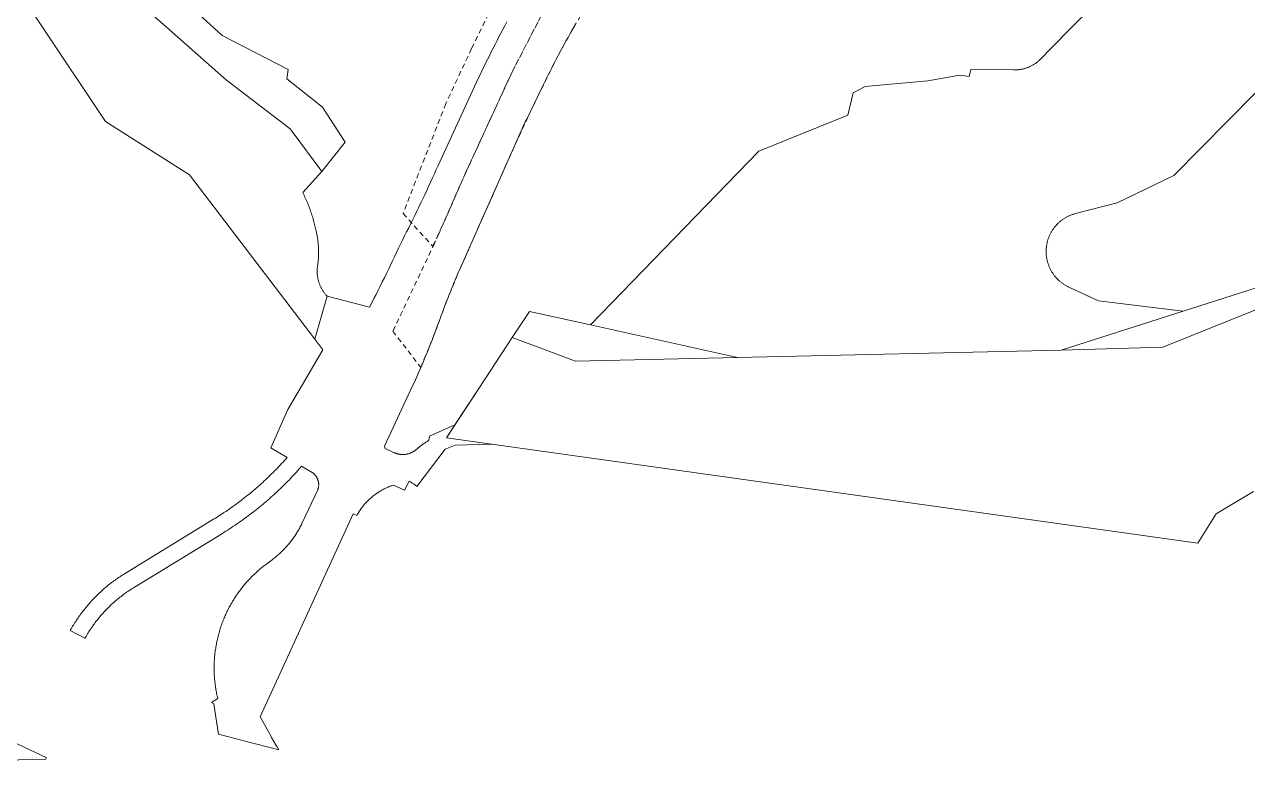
# Model space of a CAD drawing. Header units: metres. Extents: x -1 to 308408, y -2 to 6256973.
# Drawn here: x 306730 to 307464, y 6254247 to 6254695 of the extents above; entities that cross this region are included whole.
import ezdxf

# ---------------------------------------------------------------- set-up
doc = ezdxf.new("R2010")
doc.units = ezdxf.units.M
doc.linetypes.add('Dash', pattern=[5, 3, -2])
for name, color, linetype, lineweight in [('Cadastre Developer_SP_EXT', 9, 'Continuous', 5), ('Cadastre Land Parcels_SP_EXT', 9, 'Continuous', 5), ('Cadastre Roads_SP_EXT', 9, 'Continuous', 5)]:
    doc.layers.add(name, color=color, linetype=linetype, lineweight=lineweight)

msp = doc.modelspace()

# ---------------------------------------------------------------- linework, layer by layer
at = {"layer": 'Cadastre Developer_SP_EXT', "linetype": 'Dash'}
for points in [[(307045.18, 6254710.17), (307022.47, 6254666.34), (306994.95, 6254606.57), (306976.12, 6254563.93), (306951.18, 6254511.36), (306951.18, 6254511.36), (306967.86, 6254489.45), (306973.12, 6254502.06), (306983.16, 6254528.66), (306989.98, 6254545.43), (307022.51, 6254618.73), (307035.65, 6254647.18), (307048.17, 6254672.5), (307059.68, 6254693.58), (307075.22, 6254719.91)], [(307008.55, 6254701.66), (306998.35, 6254680.74), (306982.91, 6254647.77), (306957.27, 6254581.85), (306957.27, 6254581.85), (306975.12, 6254562.2), (306978.27, 6254568.8), (306978.27, 6254568.8), (306994.95, 6254606.57), (307022.47, 6254666.34), (307045.18, 6254710.17)]]:
    msp.add_lwpolyline(points, dxfattribs=at)
at = {"layer": 'Cadastre Land Parcels_SP_EXT', "linetype": 'Continuous'}
for points in [[(306708.19, 6254742.61), (306778.69, 6254637.11), (306829.17, 6254605.07), (306904.37, 6254506.52), (306904.58, 6254507.29), (306911.65, 6254532.35), (306911.37, 6254532.65), (306911.1, 6254532.95), (306910.83, 6254533.27), (306910.57, 6254533.58), (306910.31, 6254533.91), (306910.06, 6254534.23), (306909.82, 6254534.56), (306909.59, 6254534.9), (306909.36, 6254535.24), (306909.13, 6254535.58), (306908.92, 6254535.93), (306908.7, 6254536.28), (306908.5, 6254536.64), (306908.3, 6254537), (306908.11, 6254537.36), (306907.93, 6254537.73), (306907.75, 6254538.1), (306907.58, 6254538.47), (306907.42, 6254538.85), (306907.26, 6254539.23), (306907.12, 6254539.61), (306906.98, 6254539.99), (306906.84, 6254540.38), (306906.72, 6254540.77), (306906.6, 6254541.16), (306906.49, 6254541.56), (306906.38, 6254541.95), (306906.28, 6254542.35), (306906.2, 6254542.75), (306906.11, 6254543.15), (306906.04, 6254543.55), (306905.97, 6254543.96), (306905.91, 6254544.36), (306905.86, 6254544.77), (306905.82, 6254545.18), (306905.78, 6254545.58), (306905.76, 6254545.99), (306905.74, 6254546.4), (306905.72, 6254546.81), (306905.72, 6254547.22), (306905.72, 6254547.63), (306905.73, 6254548.04), (306905.75, 6254548.44), (306905.78, 6254548.85), (306905.81, 6254549.26), (306905.85, 6254549.67), (306905.9, 6254550.07), (306906, 6254550.71), (306906.09, 6254551.35), (306906.17, 6254552), (306906.25, 6254552.64), (306906.31, 6254553.29), (306906.37, 6254553.93), (306906.43, 6254554.58), (306906.47, 6254555.23), (306906.51, 6254555.88), (306906.54, 6254556.52), (306906.56, 6254557.17), (306906.57, 6254557.82), (306906.58, 6254558.47), (306906.58, 6254559.12), (306906.57, 6254559.77), (306906.55, 6254560.42), (306906.53, 6254561.07), (306906.5, 6254561.72), (306906.46, 6254562.36), (306906.41, 6254563.01), (306906.36, 6254563.66), (306906.29, 6254564.31), (306906.22, 6254564.95), (306906.15, 6254565.6), (306906.06, 6254566.24), (306906, 6254566.69), (306905.97, 6254566.88), (306905.87, 6254567.53), (306905.76, 6254568.17), (306905.64, 6254568.81), (306905.52, 6254569.44), (306905.39, 6254570.08), (306905.25, 6254570.72), (306905.11, 6254571.35), (306904.95, 6254571.98), (306904.77, 6254572.81), (306904.58, 6254573.64), (306904.38, 6254574.46), (306904.18, 6254575.29), (306903.97, 6254576.11), (306903.75, 6254576.93), (306903.52, 6254577.75), (306903.29, 6254578.57), (306903.05, 6254579.38), (306902.8, 6254580.19), (306902.54, 6254581), (306902.28, 6254581.81), (306902.01, 6254582.61), (306901.73, 6254583.42), (306901.45, 6254584.22), (306901.16, 6254585.01), (306900.86, 6254585.81), (306900.55, 6254586.6), (306900.24, 6254587.39), (306899.92, 6254588.18), (306899.59, 6254588.96), (306899.26, 6254589.74), (306898.92, 6254590.52), (306898.57, 6254591.3), (306898.21, 6254592.07), (306897.85, 6254592.84), (306897.48, 6254593.61), (306897.11, 6254594.37), (306908.5, 6254607.1), (306908.48, 6254607.13), (306890.75, 6254630.94), (306889.45, 6254632.69), (306852.88, 6254660.62), (306851.3, 6254661.82), (306789.57, 6254716.57)], [(306808.54, 6254725.5), (306848.73, 6254688.59), (306888.31, 6254668.26), (306887.54, 6254662.63), (306908.87, 6254645.64), (306922.5, 6254624.7), (306908.48, 6254607.13), (306908.5, 6254607.1), (306897.11, 6254594.37), (306897.48, 6254593.61), (306897.85, 6254592.84), (306898.21, 6254592.07), (306898.57, 6254591.3), (306898.92, 6254590.52), (306899.26, 6254589.74), (306899.59, 6254588.96), (306899.92, 6254588.18), (306900.24, 6254587.39), (306900.55, 6254586.6), (306900.86, 6254585.81), (306901.16, 6254585.01), (306901.45, 6254584.22), (306901.73, 6254583.42), (306902.01, 6254582.61), (306902.28, 6254581.81), (306902.54, 6254581), (306902.8, 6254580.19), (306903.05, 6254579.38), (306903.29, 6254578.57), (306903.52, 6254577.75), (306903.75, 6254576.93), (306903.97, 6254576.11), (306904.18, 6254575.29), (306904.38, 6254574.46), (306904.58, 6254573.64), (306904.77, 6254572.81), (306904.95, 6254571.98), (306905.11, 6254571.35), (306905.25, 6254570.72), (306905.39, 6254570.08), (306905.52, 6254569.44), (306905.64, 6254568.81), (306905.76, 6254568.17), (306905.87, 6254567.53), (306905.97, 6254566.88), (306906, 6254566.69), (306906.06, 6254566.24), (306906.15, 6254565.6), (306906.22, 6254564.95), (306906.29, 6254564.31), (306906.36, 6254563.66), (306906.41, 6254563.01), (306906.46, 6254562.36), (306906.5, 6254561.72), (306906.53, 6254561.07), (306906.55, 6254560.42), (306906.57, 6254559.77), (306906.58, 6254559.12), (306906.58, 6254558.47), (306906.57, 6254557.82), (306906.56, 6254557.17), (306906.54, 6254556.52), (306906.51, 6254555.88), (306906.47, 6254555.23), (306906.43, 6254554.58), (306906.37, 6254553.93), (306906.31, 6254553.29), (306906.25, 6254552.64), (306906.17, 6254552), (306906.09, 6254551.35), (306906, 6254550.71), (306905.9, 6254550.07), (306905.85, 6254549.67), (306905.81, 6254549.26), (306905.78, 6254548.85), (306905.75, 6254548.44), (306905.73, 6254548.04), (306905.72, 6254547.63), (306905.72, 6254547.22), (306905.72, 6254546.81), (306905.74, 6254546.4), (306905.76, 6254545.99), (306905.78, 6254545.58), (306905.82, 6254545.18), (306905.86, 6254544.77), (306905.91, 6254544.36), (306905.97, 6254543.96), (306906.04, 6254543.55), (306906.11, 6254543.15), (306906.2, 6254542.75), (306906.28, 6254542.35), (306906.38, 6254541.95), (306906.49, 6254541.56), (306906.6, 6254541.16), (306906.72, 6254540.77), (306906.84, 6254540.38), (306906.98, 6254539.99), (306907.12, 6254539.61), (306907.26, 6254539.23), (306907.42, 6254538.85), (306907.58, 6254538.47), (306907.75, 6254538.1), (306907.93, 6254537.73), (306908.11, 6254537.36), (306908.3, 6254537), (306908.5, 6254536.64), (306908.7, 6254536.28), (306908.92, 6254535.93), (306909.13, 6254535.58), (306909.36, 6254535.24), (306909.59, 6254534.9), (306909.82, 6254534.56), (306910.06, 6254534.23), (306910.31, 6254533.91), (306910.57, 6254533.58), (306910.83, 6254533.27), (306911.1, 6254532.95), (306911.37, 6254532.65), (306911.65, 6254532.35), (306937.2, 6254525.77), (306938.5, 6254528.3), (306939.79, 6254530.83), (306941.05, 6254533.32), (306942.31, 6254535.82), (306943.55, 6254538.32), (306944.79, 6254540.82), (306946.03, 6254543.33), (306947.25, 6254545.84), (306948.47, 6254548.36), (306949.68, 6254550.88), (306950.89, 6254553.4), (306952.08, 6254555.92), (306953.28, 6254558.45), (306954.46, 6254560.98), (306955.63, 6254563.52), (306956.89, 6254565.97), (306958.14, 6254568.42), (306959.38, 6254570.87), (306960.62, 6254573.33), (306961.84, 6254575.79), (306963.06, 6254578.26), (306964.28, 6254580.73), (306965.49, 6254583.2), (306966.69, 6254585.68), (306967.89, 6254588.16), (306969.08, 6254590.65), (306970.26, 6254593.14), (306971.44, 6254595.64), (306972.6, 6254598.14), (306973.77, 6254600.64), (306974.92, 6254603.15), (306976.07, 6254605.66), (306977.21, 6254608.17), (306978.35, 6254610.69), (306979.47, 6254613.21), (307001.25, 6254660.54), (307002.34, 6254662.82), (307003.44, 6254665.11), (307004.55, 6254667.39), (307005.66, 6254669.67), (307006.77, 6254671.94), (307007.9, 6254674.21), (307009.03, 6254676.48), (307010.17, 6254678.74), (307011.31, 6254681), (307012.47, 6254683.26), (307013.62, 6254685.51), (307014.79, 6254687.76), (307015.96, 6254690.01), (307017.14, 6254692.25), (307018.33, 6254694.49), (307019.52, 6254696.72)], [(307061.06, 6254695.99), (307059.68, 6254693.58), (307058.3, 6254691.16), (307057.26, 6254689.31), (307056.22, 6254687.46), (307055.19, 6254685.6), (307054.17, 6254683.74), (307053.15, 6254681.88), (307052.14, 6254680.01), (307051.14, 6254678.14), (307050.14, 6254676.26), (307049.15, 6254674.38), (307048.17, 6254672.5), (307047.19, 6254670.61), (307046.22, 6254668.72), (307045.26, 6254666.83), (307044.31, 6254664.93), (307043.36, 6254663.03), (307042.42, 6254661.13), (307041.48, 6254659.22), (307031.45, 6254638.52), (307030.61, 6254636.74), (307029.78, 6254634.96), (307028.96, 6254633.17), (307028.14, 6254631.39), (306992.24, 6254550.63), (306991.48, 6254548.9), (306990.73, 6254547.16), (306989.98, 6254545.43), (306989.24, 6254543.69), (306988.5, 6254541.94), (306987.77, 6254540.2), (306987.05, 6254538.45), (306986.34, 6254536.7), (306985.63, 6254534.94), (306984.93, 6254533.19), (306984.24, 6254531.43), (306983.55, 6254529.66), (306982.87, 6254527.9), (306982.19, 6254526.11), (306981.5, 6254524.31), (306980.82, 6254522.5), (306980.15, 6254520.69), (306979.49, 6254518.87), (306978.83, 6254517.06), (306978.17, 6254515.24), (306977.49, 6254513.34), (306976.8, 6254511.47), (306976.09, 6254509.62), (306975.38, 6254507.77), (306974.66, 6254505.92), (306973.93, 6254504.08), (306973.2, 6254502.24), (306972.46, 6254500.4), (306971.71, 6254498.57), (306970.95, 6254496.74), (306970.19, 6254494.91), (306969.42, 6254493.09), (306968.64, 6254491.27), (306967.86, 6254489.45), (306967.06, 6254487.63), (306966.27, 6254485.82), (306965.46, 6254484.01), (306964.65, 6254482.2), (306963.83, 6254480.4), (306963, 6254478.6), (306946.02, 6254442.25), (306946.51, 6254440.94), (306951.97, 6254438.4), (306952.26, 6254438.28), (306952.55, 6254438.16), (306952.85, 6254438.05), (306953.14, 6254437.95), (306953.45, 6254437.85), (306953.75, 6254437.77), (306954.05, 6254437.69), (306954.36, 6254437.62), (306954.67, 6254437.55), (306954.98, 6254437.5), (306955.29, 6254437.45), (306955.6, 6254437.41), (306955.91, 6254437.37), (306956.23, 6254437.35), (306956.54, 6254437.33), (306956.86, 6254437.32), (306957.17, 6254437.32), (306957.48, 6254437.33), (306957.8, 6254437.34), (306958.11, 6254437.37), (306958.42, 6254437.4), (306958.74, 6254437.44), (306959.05, 6254437.48), (306959.36, 6254437.54), (306959.66, 6254437.6), (306959.97, 6254437.67), (306960.27, 6254437.75), (306960.58, 6254437.83), (306960.88, 6254437.92), (306961.17, 6254438.02), (306961.47, 6254438.13), (306961.76, 6254438.25), (306962.04, 6254438.37), (306962.33, 6254438.5), (306962.61, 6254438.63), (306962.89, 6254438.78), (306963.16, 6254438.93), (306963.43, 6254439.09), (306963.7, 6254439.25), (306963.96, 6254439.42), (306964.22, 6254439.6), (306964.47, 6254439.78), (306964.72, 6254439.97), (306964.96, 6254440.17), (306965.19, 6254440.37), (306965.43, 6254440.58), (306965.82, 6254440.93), (306966.22, 6254441.27), (306966.63, 6254441.61), (306967.04, 6254441.94), (306967.46, 6254442.26), (306967.88, 6254442.58), (306968.3, 6254442.9), (306968.73, 6254443.21), (306969.16, 6254443.51), (306969.6, 6254443.81), (306970.05, 6254444.1), (306970.49, 6254444.38), (306970.94, 6254444.66), (306971.4, 6254444.93), (306971.85, 6254445.2), (306972.31, 6254445.46), (306972.78, 6254445.71), (306973.06, 6254448.41), (306988.32, 6254455.05), (307002.66, 6254476.88), (307022.75, 6254507.46), (307033.19, 6254523), (307069.66, 6254515.15), (307170.69, 6254619.32), (307224.04, 6254640.82), (307227.38, 6254654.19), (307234.55, 6254657.93), (307272.18, 6254661.42), (307291.33, 6254664.91), (307296.93, 6254663.92), (307297.91, 6254668.22), (307323.78, 6254667.92), (307324.19, 6254667.92), (307324.6, 6254667.93), (307325.02, 6254667.94), (307325.43, 6254667.96), (307325.84, 6254667.99), (307326.25, 6254668.03), (307326.66, 6254668.07), (307327.07, 6254668.12), (307327.48, 6254668.18), (307327.89, 6254668.25), (307328.3, 6254668.33), (307328.7, 6254668.41), (307329.1, 6254668.5), (307329.51, 6254668.59), (307329.91, 6254668.7), (307330.3, 6254668.81), (307330.7, 6254668.93), (307331.09, 6254669.06), (307331.48, 6254669.19), (307331.87, 6254669.34), (307332.25, 6254669.48), (307332.64, 6254669.64), (307333.02, 6254669.8), (307333.39, 6254669.97), (307333.77, 6254670.15), (307334.14, 6254670.34), (307334.5, 6254670.53), (307334.86, 6254670.73), (307335.22, 6254670.93), (307335.58, 6254671.14), (307335.93, 6254671.36), (307336.28, 6254671.58), (307336.62, 6254671.81), (307336.96, 6254672.05), (307337.29, 6254672.3), (307337.62, 6254672.54), (307337.94, 6254672.8), (307338.26, 6254673.06), (307338.58, 6254673.33), (307338.89, 6254673.6), (307339.19, 6254673.88), (307339.49, 6254674.17), (307339.78, 6254674.46), (307340.07, 6254674.75), (307345.92, 6254680.88), (307372.27, 6254707.66)], [(307372.27, 6254707.66), (307345.92, 6254680.88), (307340.07, 6254674.75), (307339.78, 6254674.46), (307339.49, 6254674.17), (307339.19, 6254673.88), (307338.89, 6254673.6), (307338.58, 6254673.33), (307338.26, 6254673.06), (307337.94, 6254672.8), (307337.62, 6254672.54), (307337.29, 6254672.3), (307336.96, 6254672.05), (307336.62, 6254671.81), (307336.28, 6254671.58), (307335.93, 6254671.36), (307335.58, 6254671.14), (307335.22, 6254670.93), (307334.86, 6254670.73), (307334.5, 6254670.53), (307334.14, 6254670.34), (307333.77, 6254670.15), (307333.39, 6254669.97), (307333.02, 6254669.8), (307332.64, 6254669.64), (307332.25, 6254669.48), (307331.87, 6254669.34), (307331.48, 6254669.19), (307331.09, 6254669.06), (307330.7, 6254668.93), (307330.3, 6254668.81), (307329.91, 6254668.7), (307329.51, 6254668.59), (307329.1, 6254668.5), (307328.7, 6254668.41), (307328.3, 6254668.33), (307327.89, 6254668.25), (307327.48, 6254668.18), (307327.07, 6254668.12), (307326.66, 6254668.07), (307326.25, 6254668.03), (307325.84, 6254667.99), (307325.43, 6254667.96), (307325.02, 6254667.94), (307324.6, 6254667.93), (307324.19, 6254667.92), (307323.78, 6254667.92), (307297.91, 6254668.22), (307296.93, 6254663.92), (307291.33, 6254664.91), (307272.18, 6254661.42), (307234.55, 6254657.93), (307227.38, 6254654.19), (307224.04, 6254640.82), (307170.69, 6254619.32), (307069.66, 6254515.15), (307157.95, 6254495.6), (307352, 6254499.98), (307425.23, 6254523.25), (307374.43, 6254529.59), (307356.77, 6254537.71), (307356.38, 6254537.89), (307355.99, 6254538.08), (307355.61, 6254538.28), (307355.23, 6254538.48), (307354.85, 6254538.69), (307354.48, 6254538.91), (307354.11, 6254539.14), (307353.75, 6254539.37), (307353.39, 6254539.61), (307353.04, 6254539.85), (307352.68, 6254540.1), (307352.34, 6254540.36), (307352, 6254540.63), (307351.66, 6254540.9), (307351.33, 6254541.17), (307351, 6254541.46), (307350.68, 6254541.75), (307350.37, 6254542.04), (307350.06, 6254542.34), (307349.75, 6254542.65), (307349.46, 6254542.96), (307349.16, 6254543.27), (307348.88, 6254543.6), (307348.6, 6254543.92), (307348.32, 6254544.26), (307348.05, 6254544.59), (307347.79, 6254544.93), (307347.53, 6254545.28), (307347.28, 6254545.63), (307347.04, 6254545.99), (307346.8, 6254546.35), (307346.57, 6254546.72), (307346.35, 6254547.08), (307346.13, 6254547.46), (307345.92, 6254547.83), (307345.72, 6254548.22), (307345.53, 6254548.6), (307345.34, 6254548.99), (307345.16, 6254549.38), (307344.98, 6254549.78), (307344.81, 6254550.17), (307344.65, 6254550.57), (307344.5, 6254550.98), (307344.36, 6254551.38), (307344.22, 6254551.79), (307344.09, 6254552.2), (307343.97, 6254552.62), (307343.85, 6254553.03), (307343.75, 6254553.45), (307343.65, 6254553.87), (307343.56, 6254554.29), (307343.47, 6254554.72), (307343.4, 6254555.14), (307343.33, 6254555.57), (307343.27, 6254555.99), (307343.22, 6254556.42), (307343.17, 6254556.85), (307343.14, 6254557.28), (307343.11, 6254557.71), (307343.09, 6254558.14), (307343.07, 6254558.57), (307343.07, 6254559.01), (307343.07, 6254559.44), (307343.08, 6254559.87), (307343.1, 6254560.3), (307343.13, 6254560.73), (307343.16, 6254561.16), (307343.2, 6254561.59), (307343.26, 6254562.02), (307343.31, 6254562.44), (307343.38, 6254562.87), (307343.45, 6254563.3), (307343.54, 6254563.72), (307343.62, 6254564.14), (307343.72, 6254564.56), (307343.83, 6254564.98), (307343.94, 6254565.4), (307344.06, 6254565.81), (307344.19, 6254566.22), (307344.32, 6254566.63), (307344.47, 6254567.04), (307344.62, 6254567.44), (307344.77, 6254567.85), (307344.94, 6254568.24), (307345.11, 6254568.64), (307345.29, 6254569.03), (307345.48, 6254569.42), (307345.67, 6254569.81), (307345.87, 6254570.19), (307346.08, 6254570.57), (307346.29, 6254570.94), (307346.52, 6254571.31), (307346.74, 6254571.68), (307346.98, 6254572.04), (307347.22, 6254572.4), (307347.47, 6254572.75), (307347.72, 6254573.1), (307347.99, 6254573.44), (307348.25, 6254573.78), (307348.53, 6254574.11), (307348.81, 6254574.44), (307349.09, 6254574.76), (307349.38, 6254575.08), (307349.68, 6254575.4), (307349.98, 6254575.7), (307350.29, 6254576), (307350.61, 6254576.3), (307350.92, 6254576.59), (307351.25, 6254576.87), (307351.58, 6254577.15), (307351.91, 6254577.42), (307352.25, 6254577.69), (307352.6, 6254577.95), (307352.95, 6254578.2), (307353.3, 6254578.45), (307353.66, 6254578.69), (307354.02, 6254578.92), (307354.39, 6254579.15), (307354.76, 6254579.37), (307355.14, 6254579.58), (307355.51, 6254579.79), (307355.9, 6254579.99), (307356.28, 6254580.18), (307356.67, 6254580.37), (307357.07, 6254580.55), (307357.46, 6254580.72), (307357.86, 6254580.88), (307358.26, 6254581.03), (307358.67, 6254581.18), (307359.08, 6254581.32), (307359.49, 6254581.46), (307359.9, 6254581.58), (307360.31, 6254581.7), (307360.73, 6254581.81), (307385.73, 6254588.25), (307419.76, 6254604.69), (307500.66, 6254686.51)], [(307500.66, 6254686.51), (307419.76, 6254604.69), (307385.73, 6254588.25), (307360.73, 6254581.81), (307360.31, 6254581.7), (307359.9, 6254581.58), (307359.49, 6254581.46), (307359.08, 6254581.32), (307358.67, 6254581.18), (307358.26, 6254581.03), (307357.86, 6254580.88), (307357.46, 6254580.72), (307357.07, 6254580.55), (307356.67, 6254580.37), (307356.28, 6254580.18), (307355.9, 6254579.99), (307355.51, 6254579.79), (307355.14, 6254579.58), (307354.76, 6254579.37), (307354.39, 6254579.15), (307354.02, 6254578.92), (307353.66, 6254578.69), (307353.3, 6254578.45), (307352.95, 6254578.2), (307352.6, 6254577.95), (307352.25, 6254577.69), (307351.91, 6254577.42), (307351.58, 6254577.15), (307351.25, 6254576.87), (307350.92, 6254576.59), (307350.61, 6254576.3), (307350.29, 6254576), (307349.98, 6254575.7), (307349.68, 6254575.4), (307349.38, 6254575.08), (307349.09, 6254574.76), (307348.81, 6254574.44), (307348.53, 6254574.11), (307348.25, 6254573.78), (307347.99, 6254573.44), (307347.72, 6254573.1), (307347.47, 6254572.75), (307347.22, 6254572.4), (307346.98, 6254572.04), (307346.74, 6254571.68), (307346.52, 6254571.31), (307346.29, 6254570.94), (307346.08, 6254570.57), (307345.87, 6254570.19), (307345.67, 6254569.81), (307345.48, 6254569.42), (307345.29, 6254569.03), (307345.11, 6254568.64), (307344.94, 6254568.24), (307344.77, 6254567.85), (307344.62, 6254567.44), (307344.47, 6254567.04), (307344.32, 6254566.63), (307344.19, 6254566.22), (307344.06, 6254565.81), (307343.94, 6254565.4), (307343.83, 6254564.98), (307343.72, 6254564.56), (307343.62, 6254564.14), (307343.54, 6254563.72), (307343.45, 6254563.3), (307343.38, 6254562.87), (307343.31, 6254562.44), (307343.26, 6254562.02), (307343.2, 6254561.59), (307343.16, 6254561.16), (307343.13, 6254560.73), (307343.1, 6254560.3), (307343.08, 6254559.87), (307343.07, 6254559.44), (307343.07, 6254559.01), (307343.07, 6254558.57), (307343.09, 6254558.14), (307343.11, 6254557.71), (307343.14, 6254557.28), (307343.17, 6254556.85), (307343.22, 6254556.42), (307343.27, 6254555.99), (307343.33, 6254555.57), (307343.4, 6254555.14), (307343.47, 6254554.72), (307343.56, 6254554.29), (307343.65, 6254553.87), (307343.75, 6254553.45), (307343.85, 6254553.03), (307343.97, 6254552.62), (307344.09, 6254552.2), (307344.22, 6254551.79), (307344.36, 6254551.38), (307344.5, 6254550.98), (307344.65, 6254550.57), (307344.81, 6254550.17), (307344.98, 6254549.78), (307345.16, 6254549.38), (307345.34, 6254548.99), (307345.53, 6254548.6), (307345.72, 6254548.22), (307345.92, 6254547.83), (307346.13, 6254547.46), (307346.35, 6254547.08), (307346.57, 6254546.72), (307346.8, 6254546.35), (307347.04, 6254545.99), (307347.28, 6254545.63), (307347.53, 6254545.28), (307347.79, 6254544.93), (307348.05, 6254544.59), (307348.32, 6254544.26), (307348.6, 6254543.92), (307348.88, 6254543.6), (307349.16, 6254543.27), (307349.46, 6254542.96), (307349.75, 6254542.65), (307350.06, 6254542.34), (307350.37, 6254542.04), (307350.68, 6254541.75), (307351, 6254541.46), (307351.33, 6254541.17), (307351.66, 6254540.9), (307352, 6254540.63), (307352.34, 6254540.36), (307352.68, 6254540.1), (307353.04, 6254539.85), (307353.39, 6254539.61), (307353.75, 6254539.37), (307354.11, 6254539.14), (307354.48, 6254538.91), (307354.85, 6254538.69), (307355.23, 6254538.48), (307355.61, 6254538.28), (307355.99, 6254538.08), (307356.38, 6254537.89), (307356.77, 6254537.71), (307374.43, 6254529.59), (307425.23, 6254523.25), (307474.18, 6254538.81)], [(307506.01, 6254539.17), (307450.86, 6254516.88), (307413.15, 6254501.63), (307352, 6254499.98), (307157.96, 6254495.61), (307060.8, 6254493.31), (307022.75, 6254507.46), (307002.66, 6254476.88), (306983.31, 6254447.43), (307434, 6254384.1), (307445.13, 6254401.82), (307467.4, 6254415.07)], [(306417.12, 6254246.64), (306742.88, 6254254.6), (306743.18, 6254255.62), (306682.17, 6254284.15)]]:
    msp.add_lwpolyline(points, dxfattribs=at)
at = {"layer": 'Cadastre Roads_SP_EXT', "linetype": 'Continuous'}
msp.add_lwpolyline([(307019.52, 6254696.72), (307018.33, 6254694.49), (307017.14, 6254692.25), (307015.96, 6254690.01), (307014.79, 6254687.76), (307013.62, 6254685.51), (307012.47, 6254683.26), (307011.31, 6254681), (307010.17, 6254678.74), (307009.03, 6254676.48), (307007.9, 6254674.21), (307006.77, 6254671.94), (307005.66, 6254669.67), (307004.55, 6254667.39), (307003.44, 6254665.11), (307002.34, 6254662.82), (307001.25, 6254660.54), (306979.47, 6254613.21), (306978.35, 6254610.69), (306977.21, 6254608.17), (306976.07, 6254605.66), (306974.92, 6254603.15), (306973.77, 6254600.64), (306972.6, 6254598.14), (306971.44, 6254595.64), (306970.26, 6254593.14), (306969.08, 6254590.65), (306967.89, 6254588.16), (306966.69, 6254585.68), (306965.49, 6254583.2), (306964.28, 6254580.73), (306963.06, 6254578.26), (306961.84, 6254575.79), (306960.62, 6254573.33), (306959.38, 6254570.87), (306958.14, 6254568.42), (306956.89, 6254565.97), (306955.63, 6254563.52), (306954.46, 6254560.98), (306953.28, 6254558.45), (306952.08, 6254555.92), (306950.89, 6254553.4), (306949.68, 6254550.88), (306948.47, 6254548.36), (306947.25, 6254545.84), (306946.03, 6254543.33), (306944.79, 6254540.82), (306943.55, 6254538.32), (306942.31, 6254535.82), (306941.05, 6254533.32), (306939.79, 6254530.83), (306938.5, 6254528.3), (306937.2, 6254525.77), (306911.65, 6254532.35), (306904.58, 6254507.29), (306904.37, 6254506.52), (306909.15, 6254500.14), (306888.06, 6254464.34), (306877.88, 6254441.34), (306887.69, 6254435.5), (306886.9, 6254434.63), (306886.08, 6254433.71), (306885.25, 6254432.8), (306884.42, 6254431.9), (306883.58, 6254431), (306882.73, 6254430.11), (306881.88, 6254429.22), (306881.03, 6254428.34), (306880.16, 6254427.46), (306879.3, 6254426.59), (306878.42, 6254425.73), (306877.54, 6254424.87), (306876.66, 6254424.02), (306875.77, 6254423.17), (306874.87, 6254422.32), (306873.97, 6254421.49), (306873.07, 6254420.65), (306872.16, 6254419.83), (306871.24, 6254419.01), (306870.32, 6254418.19), (306869.39, 6254417.38), (306868.46, 6254416.58), (306867.52, 6254415.78), (306866.58, 6254414.99), (306865.63, 6254414.21), (306864.68, 6254413.43), (306863.72, 6254412.66), (306862.76, 6254411.89), (306861.79, 6254411.13), (306860.82, 6254410.37), (306859.84, 6254409.63), (306858.86, 6254408.88), (306857.87, 6254408.15), (306856.88, 6254407.42), (306855.88, 6254406.69), (306854.88, 6254405.98), (306853.88, 6254405.27), (306852.87, 6254404.56), (306851.86, 6254403.86), (306850.84, 6254403.17), (306849.81, 6254402.49), (306848.79, 6254401.81), (306847.75, 6254401.13), (306846.72, 6254400.47), (306845.68, 6254399.81), (306844.63, 6254399.16), (306843.58, 6254398.51), (306790.2, 6254365.85), (306789.47, 6254365.4), (306788.75, 6254364.94), (306788.02, 6254364.48), (306787.31, 6254364.01), (306786.59, 6254363.53), (306785.89, 6254363.05), (306785.18, 6254362.56), (306784.48, 6254362.06), (306783.79, 6254361.56), (306783.1, 6254361.05), (306782.41, 6254360.54), (306781.73, 6254360.02), (306781.05, 6254359.49), (306780.38, 6254358.96), (306779.72, 6254358.42), (306779.06, 6254357.87), (306778.4, 6254357.32), (306777.75, 6254356.75), (306777.1, 6254356.18), (306776.47, 6254355.6), (306775.83, 6254355.02), (306775.2, 6254354.43), (306774.58, 6254353.83), (306773.96, 6254353.23), (306773.35, 6254352.63), (306772.74, 6254352.01), (306772.14, 6254351.4), (306771.54, 6254350.77), (306770.95, 6254350.15), (306770.37, 6254349.51), (306769.79, 6254348.88), (306769.21, 6254348.23), (306768.65, 6254347.58), (306768.08, 6254346.93), (306767.53, 6254346.27), (306766.98, 6254345.61), (306766.43, 6254344.94), (306765.9, 6254344.26), (306765.37, 6254343.59), (306764.84, 6254342.9), (306764.32, 6254342.21), (306763.81, 6254341.52), (306763.3, 6254340.82), (306762.8, 6254340.12), (306762.31, 6254339.42), (306761.82, 6254338.7), (306761.34, 6254337.99), (306760.86, 6254337.27), (306760.4, 6254336.55), (306759.93, 6254335.82), (306759.48, 6254335.08), (306759.03, 6254334.35), (306758.59, 6254333.61), (306758.15, 6254332.86), (306757.73, 6254332.12), (306757.48, 6254331.72), (306766.39, 6254327.19), (306766.63, 6254327.59), (306767.04, 6254328.3), (306767.46, 6254329.01), (306767.89, 6254329.71), (306768.32, 6254330.41), (306768.76, 6254331.11), (306769.21, 6254331.8), (306769.66, 6254332.49), (306770.12, 6254333.17), (306770.59, 6254333.85), (306771.06, 6254334.52), (306771.54, 6254335.19), (306772.03, 6254335.85), (306772.52, 6254336.51), (306773.02, 6254337.17), (306773.52, 6254337.82), (306774.03, 6254338.46), (306774.55, 6254339.1), (306775.07, 6254339.74), (306775.6, 6254340.37), (306776.14, 6254340.99), (306776.68, 6254341.61), (306777.23, 6254342.23), (306777.78, 6254342.84), (306778.34, 6254343.44), (306778.91, 6254344.04), (306779.48, 6254344.63), (306780.05, 6254345.22), (306780.64, 6254345.8), (306781.23, 6254346.38), (306781.82, 6254346.95), (306782.42, 6254347.51), (306783.02, 6254348.07), (306783.63, 6254348.62), (306784.25, 6254349.17), (306784.87, 6254349.71), (306785.49, 6254350.25), (306786.12, 6254350.77), (306786.76, 6254351.28), (306787.4, 6254351.79), (306788.05, 6254352.29), (306788.7, 6254352.79), (306789.35, 6254353.28), (306790.02, 6254353.76), (306790.68, 6254354.24), (306791.35, 6254354.71), (306792.03, 6254355.17), (306792.71, 6254355.63), (306793.39, 6254356.08), (306794.08, 6254356.52), (306794.77, 6254356.96), (306795.47, 6254357.39), (306848.85, 6254390.05), (306849.92, 6254390.71), (306850.98, 6254391.38), (306852.04, 6254392.05), (306853.09, 6254392.72), (306854.14, 6254393.41), (306855.19, 6254394.1), (306856.23, 6254394.79), (306857.27, 6254395.49), (306858.3, 6254396.2), (306859.33, 6254396.92), (306860.36, 6254397.64), (306861.38, 6254398.37), (306862.39, 6254399.1), (306863.4, 6254399.84), (306864.41, 6254400.59), (306865.41, 6254401.34), (306866.41, 6254402.1), (306867.4, 6254402.86), (306868.39, 6254403.63), (306869.37, 6254404.41), (306870.35, 6254405.19), (306871.32, 6254405.98), (306872.29, 6254406.77), (306873.25, 6254407.57), (306874.21, 6254408.38), (306875.16, 6254409.19), (306876.11, 6254410.01), (306877.05, 6254410.83), (306877.99, 6254411.66), (306878.92, 6254412.5), (306879.85, 6254413.34), (306880.77, 6254414.18), (306881.69, 6254415.04), (306882.6, 6254415.89), (306883.51, 6254416.76), (306884.41, 6254417.63), (306885.3, 6254418.5), (306886.19, 6254419.38), (306887.08, 6254420.26), (306887.96, 6254421.15), (306888.83, 6254422.05), (306889.7, 6254422.95), (306890.56, 6254423.86), (306891.42, 6254424.77), (306892.27, 6254425.69), (306893.12, 6254426.61), (306893.96, 6254427.53), (306894.79, 6254428.47), (306895.62, 6254429.41), (306896.42, 6254430.32), (306902.8, 6254426.52), (306903.05, 6254426.38), (306903.24, 6254426.23), (306903.44, 6254426.07), (306903.64, 6254425.89), (306903.83, 6254425.72), (306904.02, 6254425.53), (306904.21, 6254425.34), (306904.38, 6254425.15), (306904.56, 6254424.95), (306904.72, 6254424.75), (306904.88, 6254424.54), (306905.04, 6254424.32), (306905.18, 6254424.11), (306905.32, 6254423.88), (306905.46, 6254423.66), (306905.59, 6254423.43), (306905.71, 6254423.2), (306905.82, 6254422.96), (306905.93, 6254422.72), (306906.03, 6254422.47), (306906.12, 6254422.23), (306906.2, 6254421.98), (306906.28, 6254421.73), (306906.35, 6254421.48), (306906.41, 6254421.22), (306906.47, 6254420.97), (306906.51, 6254420.71), (306906.55, 6254420.45), (306906.59, 6254420.19), (306906.61, 6254419.93), (306906.63, 6254419.67), (306906.63, 6254419.4), (306906.64, 6254419.14), (306906.63, 6254418.88), (306906.61, 6254418.62), (306906.59, 6254418.36), (306906.56, 6254418.1), (306906.53, 6254417.84), (306906.48, 6254417.58), (306906.43, 6254417.33), (306906.37, 6254417.07), (306906.3, 6254416.82), (306906.22, 6254416.57), (306906.14, 6254416.32), (306906.05, 6254416.07), (306896.82, 6254396.46), (306896.53, 6254395.85), (306896.23, 6254395.24), (306895.93, 6254394.64), (306895.61, 6254394.04), (306895.3, 6254393.45), (306894.97, 6254392.86), (306894.64, 6254392.27), (306894.3, 6254391.68), (306893.96, 6254391.1), (306893.6, 6254390.53), (306893.25, 6254389.96), (306892.88, 6254389.39), (306892.51, 6254388.82), (306892.13, 6254388.26), (306891.75, 6254387.71), (306891.36, 6254387.16), (306890.96, 6254386.61), (306890.56, 6254386.07), (306890.15, 6254385.53), (306889.73, 6254385), (306889.31, 6254384.47), (306888.88, 6254383.95), (306888.45, 6254383.43), (306888.01, 6254382.92), (306887.57, 6254382.41), (306887.12, 6254381.9), (306886.66, 6254381.4), (306886.2, 6254380.91), (306885.73, 6254380.42), (306885.26, 6254379.94), (306884.78, 6254379.46), (306884.29, 6254378.99), (306883.8, 6254378.53), (306883.31, 6254378.07), (306882.81, 6254377.61), (306882.3, 6254377.16), (306881.79, 6254376.72), (306881.28, 6254376.28), (306880.76, 6254375.85), (306880.23, 6254375.42), (306879.7, 6254375), (306879.16, 6254374.59), (306878.63, 6254374.18), (306875.29, 6254371.68), (306874.66, 6254371.21), (306874.03, 6254370.73), (306873.42, 6254370.25), (306872.8, 6254369.76), (306872.19, 6254369.26), (306871.59, 6254368.76), (306870.99, 6254368.25), (306870.4, 6254367.73), (306869.81, 6254367.21), (306869.23, 6254366.68), (306868.65, 6254366.15), (306868.08, 6254365.61), (306867.51, 6254365.07), (306866.95, 6254364.52), (306866.4, 6254363.96), (306865.85, 6254363.4), (306865.31, 6254362.84), (306864.77, 6254362.26), (306864.24, 6254361.69), (306863.71, 6254361.1), (306863.19, 6254360.52), (306862.67, 6254359.92), (306862.17, 6254359.33), (306861.66, 6254358.72), (306861.17, 6254358.12), (306860.68, 6254357.5), (306860.19, 6254356.89), (306859.72, 6254356.26), (306859.24, 6254355.63), (306858.78, 6254355), (306858.32, 6254354.37), (306857.87, 6254353.73), (306857.42, 6254353.08), (306856.99, 6254352.43), (306856.55, 6254351.78), (306856.13, 6254351.12), (306855.71, 6254350.45), (306855.29, 6254349.79), (306854.89, 6254349.12), (306854.49, 6254348.44), (306854.1, 6254347.76), (306853.71, 6254347.08), (306853.34, 6254346.39), (306852.96, 6254345.7), (306852.6, 6254345.01), (306852.24, 6254344.31), (306851.89, 6254343.61), (306851.55, 6254342.9), (306851.21, 6254342.2), (306850.89, 6254341.49), (306850.57, 6254340.77), (306850.25, 6254340.05), (306849.94, 6254339.33), (306849.64, 6254338.61), (306849.35, 6254337.88), (306849.07, 6254337.15), (306848.79, 6254336.42), (306848.52, 6254335.68), (306848.26, 6254334.94), (306848, 6254334.2), (306847.75, 6254333.46), (306847.51, 6254332.71), (306847.28, 6254331.97), (306847.06, 6254331.21), (306846.84, 6254330.46), (306846.63, 6254329.71), (306846.43, 6254328.95), (306846.23, 6254328.19), (306846.04, 6254327.43), (306845.86, 6254326.67), (306845.69, 6254325.9), (306845.53, 6254325.14), (306845.37, 6254324.37), (306845.23, 6254323.6), (306845.09, 6254322.83), (306844.95, 6254322.06), (306844.83, 6254321.28), (306844.71, 6254320.51), (306844.6, 6254319.73), (306844.5, 6254318.96), (306844.41, 6254318.18), (306844.32, 6254317.4), (306844.24, 6254316.62), (306844.17, 6254315.84), (306844.11, 6254315.06), (306844.05, 6254314.28), (306844.01, 6254313.5), (306843.97, 6254312.71), (306843.94, 6254311.93), (306843.92, 6254311.15), (306843.9, 6254310.36), (306843.89, 6254309.58), (306843.9, 6254308.79), (306843.91, 6254308.01), (306843.92, 6254307.23), (306843.95, 6254306.44), (306843.98, 6254305.66), (306844.02, 6254304.88), (306844.07, 6254304.1), (306844.12, 6254303.31), (306844.19, 6254302.53), (306844.26, 6254301.75), (306844.34, 6254300.97), (306844.43, 6254300.19), (306844.52, 6254299.42), (306844.63, 6254298.64), (306844.74, 6254297.86), (306844.86, 6254297.09), (306844.98, 6254296.31), (306845.12, 6254295.54), (306845.26, 6254294.77), (306845.41, 6254294), (306845.57, 6254293.23), (306845.74, 6254292.46), (306845.91, 6254291.7), (306846.09, 6254290.93), (306842.31, 6254288.56), (306843.63, 6254287.89), (306845.34, 6254277.26), (306846.58, 6254269.58), (306855.7, 6254267.23), (306864.77, 6254264.89), (306880.49, 6254260.84), (306882.64, 6254260.29), (306881.68, 6254261.95), (306881.17, 6254262.84), (306878.39, 6254267.68), (306878.07, 6254268.22), (306873.21, 6254277.23), (306871.61, 6254280.11), (306927.25, 6254401.72), (306929.44, 6254400.69), (306929.71, 6254401.17), (306929.98, 6254401.66), (306930.27, 6254402.13), (306930.55, 6254402.6), (306930.85, 6254403.07), (306931.15, 6254403.53), (306931.46, 6254403.99), (306931.77, 6254404.45), (306932.1, 6254404.9), (306932.42, 6254405.34), (306932.76, 6254405.78), (306933.1, 6254406.22), (306933.44, 6254406.65), (306933.8, 6254407.08), (306934.16, 6254407.5), (306934.52, 6254407.91), (306934.89, 6254408.32), (306935.27, 6254408.73), (306935.65, 6254409.13), (306936.04, 6254409.52), (306936.43, 6254409.91), (306936.83, 6254410.3), (306937.24, 6254410.67), (306937.65, 6254411.04), (306938.06, 6254411.41), (306938.49, 6254411.77), (306938.91, 6254412.12), (306939.34, 6254412.47), (306939.78, 6254412.81), (306940.22, 6254413.15), (306940.67, 6254413.48), (306941.12, 6254413.8), (306941.57, 6254414.12), (306942.03, 6254414.43), (306942.5, 6254414.73), (306942.97, 6254415.03), (306943.44, 6254415.32), (306943.92, 6254415.6), (306944.4, 6254415.88), (306944.89, 6254416.15), (306945.38, 6254416.41), (306945.87, 6254416.67), (306946.37, 6254416.92), (306946.87, 6254417.16), (306947.37, 6254417.39), (306947.88, 6254417.62), (306948.39, 6254417.84), (306948.91, 6254418.06), (306949.42, 6254418.26), (306949.94, 6254418.46), (306950.47, 6254418.65), (306950.99, 6254418.84), (306951.52, 6254419.02), (306958.17, 6254415.97), (306960.86, 6254421.33), (306961.25, 6254421.13), (306961.63, 6254420.92), (306962.01, 6254420.71), (306962.38, 6254420.48), (306962.75, 6254420.25), (306963.12, 6254420.02), (306963.48, 6254419.78), (306963.83, 6254419.53), (306964.19, 6254419.27), (306964.53, 6254419.01), (306964.87, 6254418.75), (306965.2, 6254418.47), (306965.53, 6254418.2), (306982.59, 6254440.56), (306988.53, 6254442.86), (307010.33, 6254443.63), (306983.31, 6254447.43), (306988.32, 6254455.05), (306973.06, 6254448.41), (306972.78, 6254445.71), (306972.31, 6254445.46), (306971.85, 6254445.2), (306971.4, 6254444.93), (306970.94, 6254444.66), (306970.49, 6254444.38), (306970.05, 6254444.1), (306969.6, 6254443.81), (306969.16, 6254443.51), (306968.73, 6254443.21), (306968.3, 6254442.9), (306967.88, 6254442.58), (306967.46, 6254442.26), (306967.04, 6254441.94), (306966.63, 6254441.61), (306966.22, 6254441.27), (306965.82, 6254440.93), (306965.43, 6254440.58), (306965.19, 6254440.37), (306964.96, 6254440.17), (306964.72, 6254439.97), (306964.47, 6254439.78), (306964.22, 6254439.6), (306963.96, 6254439.42), (306963.7, 6254439.25), (306963.43, 6254439.09), (306963.16, 6254438.93), (306962.89, 6254438.78), (306962.61, 6254438.63), (306962.33, 6254438.5), (306962.04, 6254438.37), (306961.76, 6254438.25), (306961.47, 6254438.13), (306961.17, 6254438.02), (306960.88, 6254437.92), (306960.58, 6254437.83), (306960.27, 6254437.75), (306959.97, 6254437.67), (306959.66, 6254437.6), (306959.36, 6254437.54), (306959.05, 6254437.48), (306958.74, 6254437.44), (306958.42, 6254437.4), (306958.11, 6254437.37), (306957.8, 6254437.34), (306957.48, 6254437.33), (306957.17, 6254437.32), (306956.86, 6254437.32), (306956.54, 6254437.33), (306956.23, 6254437.35), (306955.91, 6254437.37), (306955.6, 6254437.41), (306955.29, 6254437.45), (306954.98, 6254437.5), (306954.67, 6254437.55), (306954.36, 6254437.62), (306954.05, 6254437.69), (306953.75, 6254437.77), (306953.45, 6254437.85), (306953.14, 6254437.95), (306952.85, 6254438.05), (306952.55, 6254438.16), (306952.26, 6254438.28), (306951.97, 6254438.4), (306946.51, 6254440.94), (306946.02, 6254442.25), (306963, 6254478.6), (306963.83, 6254480.4), (306964.65, 6254482.2), (306965.46, 6254484.01), (306966.27, 6254485.82), (306967.06, 6254487.63), (306967.86, 6254489.45), (306968.64, 6254491.27), (306969.42, 6254493.09), (306970.19, 6254494.91), (306970.95, 6254496.74), (306971.71, 6254498.57), (306972.46, 6254500.4), (306973.2, 6254502.24), (306973.93, 6254504.08), (306974.66, 6254505.92), (306975.38, 6254507.77), (306976.09, 6254509.62), (306976.8, 6254511.47), (306977.49, 6254513.34), (306978.17, 6254515.24), (306978.83, 6254517.06), (306979.49, 6254518.87), (306980.15, 6254520.69), (306980.82, 6254522.5), (306981.5, 6254524.31), (306982.19, 6254526.11), (306982.87, 6254527.9), (306983.55, 6254529.66), (306984.24, 6254531.43), (306984.93, 6254533.19), (306985.63, 6254534.94), (306986.34, 6254536.7), (306987.05, 6254538.45), (306987.77, 6254540.2), (306988.5, 6254541.94), (306989.24, 6254543.69), (306989.98, 6254545.43), (306990.73, 6254547.16), (306991.48, 6254548.9), (306992.24, 6254550.63), (307028.14, 6254631.39), (307028.96, 6254633.17), (307029.78, 6254634.96), (307030.61, 6254636.74), (307031.45, 6254638.52), (307041.48, 6254659.22), (307042.42, 6254661.13), (307043.36, 6254663.03), (307044.31, 6254664.93), (307045.26, 6254666.83), (307046.22, 6254668.72), (307047.19, 6254670.61), (307048.17, 6254672.5), (307049.15, 6254674.38), (307050.14, 6254676.26), (307051.14, 6254678.14), (307052.14, 6254680.01), (307053.15, 6254681.88), (307054.17, 6254683.74), (307055.19, 6254685.6), (307056.22, 6254687.46), (307057.26, 6254689.31), (307058.3, 6254691.16), (307059.68, 6254693.58), (307061.06, 6254695.99)], dxfattribs=at)

doc.saveas('drawing.dxf')
